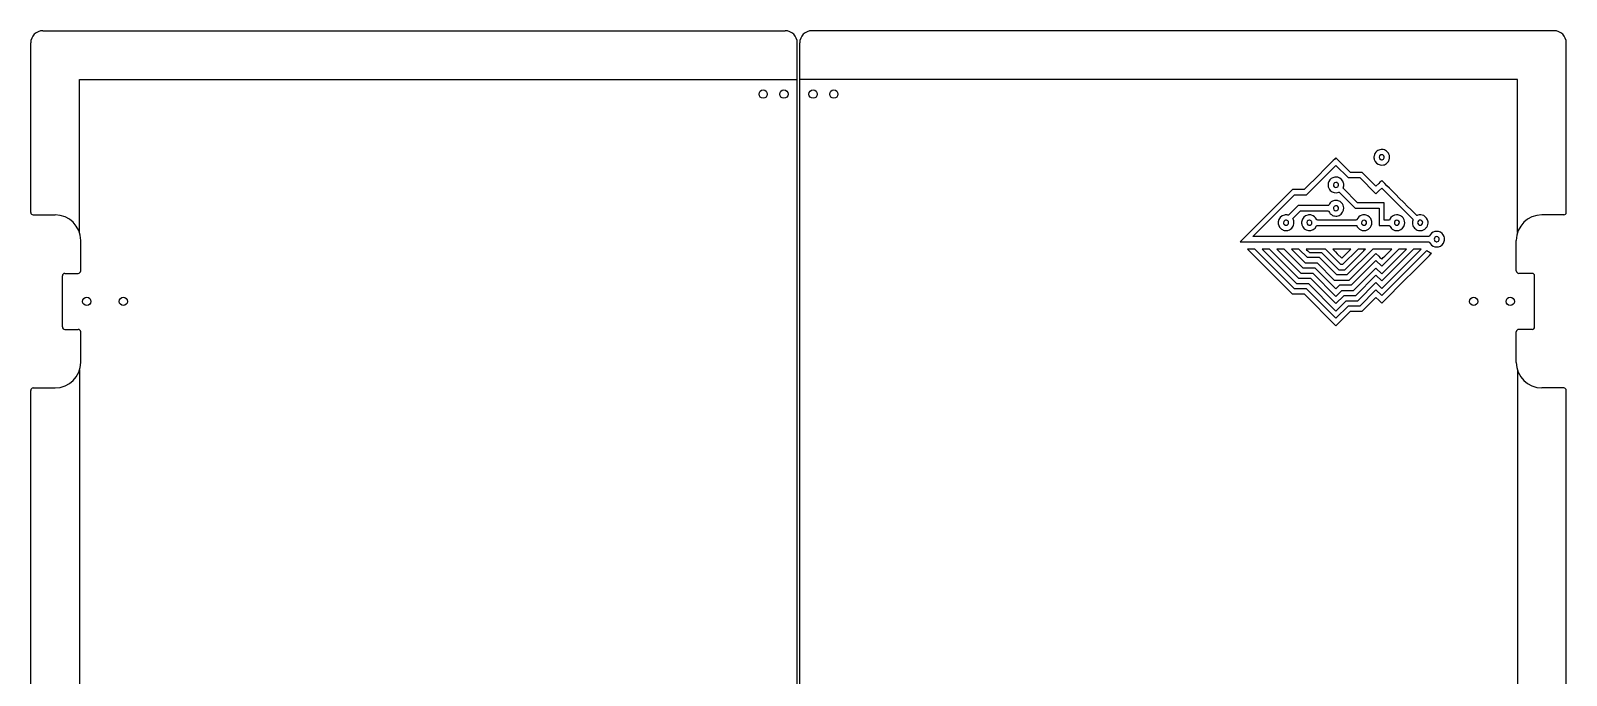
# Model space of a CAD drawing. Header units: millimetres. Extents: x -473 to 157, y -330 to 331.
# Drawn here: x -473 to 157, y 66 to 331 of the extents above; entities that cross this region are included whole.
import ezdxf

# ---------------------------------------------------------------- set-up
doc = ezdxf.new("R2010")
doc.units = ezdxf.units.MM

msp = doc.modelspace()

# ---------------------------------------------------------------- linework, layer by layer
at = {"color": 7, "linetype": 'Continuous', "lineweight": 25}
for p, q in [((-467.75, 330.5), (-163.25, 330.5)), ((152.25, 330.5), (-152.25, 330.5)), ((-472.75, 256), (-472.75, 325.5)), ((-158.25, -325.5), (-158.25, 325.5)), ((-157.25, -325.5), (-157.25, 325.5)), ((157.25, 256), (157.25, 325.5)), ((-452.75, 247.7), (-452.75, 310.5)), ((-452.75, 310.5), (-158.25, 310.5)), ((137.25, 310.5), (-157.25, 310.5)), ((137.25, 247.7), (137.25, 310.5)), ((56.24, 271.83), (49.75, 265.34)), ((50.66, 263.17), (62.75, 275.26)), ((62.75, 275.26), (67.74, 270.28)), ((68.68, 272.41), (65.72, 275.37)), ((73.48, 272.41), (68.68, 272.41)), ((79.17, 266.73), (73.48, 272.41)), ((44.89, 265.34), (34.19, 254.66)), ((49.75, 265.34), (44.89, 265.34)), ((65.66, 265.88), (65.73, 266.04)), ((71.59, 259.95), (65.66, 265.88)), ((67.74, 270.28), (72.53, 270.28)), ((72.53, 270.28), (79.17, 263.64)), ((80.33, 267.89), (79.17, 266.73)), ((79.17, 263.64), (80.34, 264.82)), ((80.34, 264.82), (81.53, 266)), ((81.53, 266), (94.4, 253.15)), ((28.68, 246.09), (45.76, 263.17)), ((47.19, 258.76), (43.27, 254.84)), ((45.76, 263.17), (50.66, 263.17)), ((53.45, 258.77), (47.19, 258.76)), ((59.71, 258.78), (53.45, 258.77)), ((59.8, 258.99), (59.71, 258.78)), ((63.87, 264.24), (64.13, 264.33)), ((64.13, 264.33), (70.68, 257.78)), ((82.56, 259.95), (71.59, 259.95)), ((82.56, 252.85), (82.56, 259.95)), ((-471.75, 255), (-462.75, 255)), ((43.27, 254.84), (43.06, 254.9)), ((45.02, 253.51), (48.14, 256.63)), ((45.13, 253.28), (45.02, 253.51)), ((48.14, 256.63), (53.92, 256.62)), ((53.92, 256.62), (59.71, 256.61)), ((59.71, 256.61), (59.8, 256.4)), ((71.24, 252.85), (63.06, 252.85)), ((70.68, 257.78), (80.42, 257.78)), ((71.34, 253.08), (71.24, 252.85)), ((80.42, 257.78), (80.42, 250.68)), ((84.71, 252.85), (82.56, 252.85)), ((84.85, 253.16), (84.71, 252.85)), ((94.4, 253.15), (94.36, 253.04)), ((156.25, 255), (147.25, 255)), ((101.04, 246.09), (28.68, 246.09)), ((54.79, 250.45), (54.89, 250.68)), ((54.89, 250.68), (71.25, 250.68)), ((71.25, 250.68), (71.33, 250.48)), ((80.42, 250.68), (84.72, 250.68)), ((84.72, 250.68), (84.78, 250.53)), ((101.16, 246.35), (101.04, 246.09)), ((-452.25, 232), (-452.25, 244.5)), ((29.52, 240.95), (26.44, 240.95)), ((26.44, 240.95), (44.85, 222.54)), ((45.79, 224.67), (29.52, 240.95)), ((32.46, 240.95), (46.63, 226.77)), ((35.54, 240.95), (32.46, 240.95)), ((47.54, 228.94), (35.54, 240.95)), ((41.56, 240.95), (38.48, 240.95)), ((38.48, 240.95), (48.38, 231.04)), ((49.33, 233.18), (41.56, 240.95)), ((47.54, 240.95), (46.03, 240.95)), ((51.04, 237.45), (47.54, 240.95)), ((51.21, 240.22), (51.88, 239.55)), ((51.88, 239.55), (56.78, 239.55)), ((58.43, 240.95), (54.48, 240.95)), ((56.78, 239.55), (63.89, 232.44)), ((64.76, 234.61), (58.43, 240.95)), ((62.26, 243.92), (101.04, 243.92)), ((65.13, 237.19), (68.89, 240.95)), ((68.89, 240.95), (65.15, 240.95)), ((71.83, 240.95), (65.5, 234.61)), ((77.85, 240.95), (67.25, 230.34)), ((73.34, 240.95), (71.83, 240.95)), ((85.66, 240.95), (77.85, 240.95)), ((88.6, 240.95), (81.53, 233.88)), ((94.62, 240.95), (81.55, 227.88)), ((81.55, 230.81), (91.68, 240.95)), ((83.61, 238.9), (85.66, 240.95)), ((91.68, 240.95), (88.6, 240.95)), ((89.61, 232.86), (97.68, 240.93)), ((100.03, 240.32), (90.78, 231.09)), ((96.15, 240.94), (94.62, 240.95)), ((97.68, 240.93), (96.15, 240.94)), ((100.19, 240.18), (100.03, 240.32)), ((101.04, 243.92), (101.16, 243.66)), ((136.75, 232), (136.75, 244.5)), ((47.33, 238.08), (50.13, 235.28)), ((54.19, 233.18), (49.33, 233.18)), ((50.13, 235.28), (55.03, 235.28)), ((55.94, 237.45), (51.04, 237.45)), ((62.75, 224.62), (54.19, 233.18)), ((55.03, 235.28), (62.07, 228.24)), ((63.05, 230.34), (55.94, 237.45)), ((63.27, 239.04), (65.13, 237.19)), ((65.5, 234.61), (64.76, 234.61)), ((66.41, 232.44), (70.64, 236.67)), ((68.23, 228.24), (79.17, 239.18)), ((79.17, 236.24), (69.03, 226.11)), ((69.94, 223.94), (79.18, 233.18)), ((79.17, 239.18), (80.33, 238.01)), ((81.53, 233.88), (79.17, 236.24)), ((79.18, 233.18), (81.55, 230.81)), ((-459.75, 209), (-459.75, 230)), ((-458.75, 231), (-453.25, 231)), ((52.41, 228.94), (47.54, 228.94)), ((48.38, 231.04), (53.25, 231.04)), ((62.75, 218.6), (52.41, 228.94)), ((53.25, 231.04), (62.75, 221.54)), ((62.07, 228.24), (68.23, 228.24)), ((67.25, 230.34), (63.05, 230.34)), ((63.89, 232.44), (66.41, 232.44)), ((79.18, 230.24), (70.78, 221.84)), ((71.69, 219.7), (79.17, 227.18)), ((79.17, 227.18), (81.54, 224.8)), ((81.55, 227.88), (79.18, 230.24)), ((90.78, 231.09), (81.53, 221.87)), ((81.53, 218.8), (91.72, 228.96)), ((81.54, 224.8), (89.61, 232.86)), ((143.25, 231), (137.75, 231)), ((144.25, 209), (144.25, 230)), ((44.85, 222.54), (49.71, 222.54)), ((50.66, 224.67), (45.79, 224.67)), ((46.63, 226.77), (51.5, 226.77)), ((49.71, 222.54), (62.75, 209.5)), ((62.75, 212.58), (50.66, 224.67)), ((51.5, 226.77), (62.75, 215.52)), ((64.24, 226.11), (62.75, 224.62)), ((62.75, 221.54), (65.15, 223.94)), ((65.99, 221.84), (62.75, 218.6)), ((69.03, 226.11), (64.24, 226.11)), ((65.15, 223.94), (69.94, 223.94)), ((70.78, 221.84), (65.99, 221.84)), ((79.17, 224.24), (72.53, 217.6)), ((73.44, 215.43), (79.17, 221.16)), ((81.53, 221.87), (79.17, 224.24)), ((79.17, 221.16), (80.34, 219.98)), ((62.75, 215.52), (66.93, 219.7)), ((67.77, 217.6), (62.75, 212.58)), ((62.75, 209.5), (68.68, 215.43)), ((66.93, 219.7), (71.69, 219.7)), ((72.53, 217.6), (67.77, 217.6)), ((68.68, 215.43), (73.44, 215.43)), ((80.34, 219.98), (81.53, 218.8)), ((-458.75, 208), (-453.25, 208)), ((143.25, 208), (137.75, 208)), ((-452.25, 194.5), (-452.25, 207)), ((136.75, 194.5), (136.75, 207)), ((-452.75, 191.3), (-452.75, 28.2)), ((137.25, 191.3), (137.25, 28.2)), ((-472.75, 36.5), (-472.75, 183)), ((-471.75, 184), (-462.75, 184)), ((156.25, 184), (147.25, 184)), ((157.25, 36.5), (157.25, 183))]:
    msp.add_line(p, q, dxfattribs=at)
for centre in [(-172.25, 304.5), (-163.75, 304.5), (-151.75, 304.5), (-143.25, 304.5), (-449.75, 219.5), (-434.75, 219.5), (119.25, 219.5), (134.25, 219.5)]:
    msp.add_circle(centre, 1.7, dxfattribs=at)
for centre, radius, start, end in [((-467.75, 325.5), 5, 90, 180), ((-163.25, 325.5), 5, 0, 90), ((-152.25, 325.5), 5, 90, 180), ((152.25, 325.5), 5, 0, 90), ((-471.75, 256), 1, 180, 270), ((-462.75, 244.5), 10.5, 0, 90), ((147.25, 244.5), 10.5, 90, 180), ((156.25, 256), 1, 270, 360), ((-458.75, 230), 1, 90, 180), ((-453.25, 232), 1, 270, 0), ((137.75, 232), 1, 180, 270), ((143.25, 230), 1, 360, 90), ((-458.75, 209), 1, 180, 270), ((-453.25, 207), 1, 0, 90), ((137.75, 207), 1, 90, 180), ((143.25, 209), 1, 270, 360), ((-462.75, 194.5), 10.5, 270, 0), ((147.25, 194.5), 10.5, 180, 270), ((-471.75, 183), 1, 90, 180), ((156.25, 183), 1, 0, 90)]:
    msp.add_arc(centre, radius, start, end, dxfattribs=at)
for points in [[(62.75, 278.33), (62.74, 278.33), (59.81, 275.4), (56.24, 271.83)], [(65.72, 275.37), (64.1, 277), (62.76, 278.33), (62.75, 278.33)], [(78.36, 279.12), (78.29, 278.71), (78.33, 278.06), (78.44, 277.68)], [(79.5, 281.09), (78.91, 280.62), (78.48, 279.88), (78.36, 279.12)], [(78.44, 277.68), (78.79, 276.54), (79.71, 275.69), (80.89, 275.44)], [(81.28, 281.81), (80.54, 281.72), (80.04, 281.52), (79.5, 281.09)], [(81.21, 279.59), (80.29, 279.27), (80.24, 278.04), (81.12, 277.63)], [(81.12, 277.63), (81.52, 277.45), (82.01, 277.55), (82.3, 277.88)], [(81.95, 279.56), (81.71, 279.66), (81.43, 279.68), (81.21, 279.59)], [(83.04, 281.44), (82.53, 281.72), (81.81, 281.87), (81.28, 281.81)], [(82.3, 277.88), (82.79, 278.42), (82.61, 279.26), (81.95, 279.56)], [(84.6, 277.62), (85.07, 279.11), (84.42, 280.7), (83.04, 281.44)], [(83.79, 276.3), (84.2, 276.7), (84.44, 277.09), (84.6, 277.62)], [(80.89, 275.44), (81.21, 275.37), (81.86, 275.37), (82.2, 275.44)], [(82.2, 275.44), (82.79, 275.57), (83.35, 275.86), (83.79, 276.3)], [(59.86, 268.69), (59.61, 268.18), (59.55, 267.91), (59.55, 267.27)], [(59.55, 267.27), (59.55, 266.64), (59.61, 266.37), (59.85, 265.87)], [(59.85, 265.87), (60.02, 265.51), (60.15, 265.32), (60.43, 265.02)], [(62.26, 270.45), (61.23, 270.29), (60.32, 269.62), (59.86, 268.69)], [(60.43, 265.02), (61.29, 264.12), (62.66, 263.8), (63.87, 264.24)], [(61.71, 267.34), (61.68, 266.99), (61.77, 266.78), (62.01, 266.53)], [(63.18, 268.22), (62.52, 268.51), (61.76, 268.06), (61.71, 267.34)], [(62.01, 266.53), (62.24, 266.31), (62.45, 266.22), (62.75, 266.22)], [(63.53, 270.39), (63.21, 270.47), (62.59, 270.5), (62.26, 270.45)], [(62.75, 266.22), (63.31, 266.22), (63.75, 266.63), (63.79, 267.2)], [(63.79, 267.2), (63.82, 267.62), (63.57, 268.05), (63.18, 268.22)], [(65.89, 267.97), (65.59, 269.2), (64.72, 270.08), (63.53, 270.39)], [(65.73, 266.04), (65.77, 266.13), (65.83, 266.33), (65.88, 266.5)], [(65.88, 266.5), (65.97, 266.88), (65.98, 267.62), (65.89, 267.97)], [(81.53, 269.05), (81.51, 269.05), (80.97, 268.53), (80.33, 267.89)], [(88.74, 261.87), (84.79, 265.82), (81.55, 269.05), (81.53, 269.05)], [(61.3, 260.57), (60.67, 260.26), (60.07, 259.63), (59.8, 258.99)], [(62.12, 260.86), (61.88, 260.81), (61.53, 260.69), (61.3, 260.57)], [(61.97, 258.38), (61.88, 258.28), (61.79, 258.13), (61.76, 258.04)], [(63.18, 258.65), (62.73, 258.84), (62.3, 258.75), (61.97, 258.38)], [(62.84, 260.88), (62.53, 260.89), (62.21, 260.88), (62.12, 260.86)], [(63.7, 260.77), (63.43, 260.86), (63.34, 260.87), (62.84, 260.88)], [(63.74, 258.04), (63.67, 258.26), (63.39, 258.56), (63.18, 258.65)], [(65.06, 259.93), (64.67, 260.34), (64.26, 260.59), (63.7, 260.77)], [(65.96, 257.85), (65.91, 258.66), (65.62, 259.35), (65.06, 259.93)], [(95.99, 254.71), (95.94, 254.7), (94.18, 256.44), (88.74, 261.87)], [(34.19, 254.66), (28.31, 248.78), (23.49, 243.96), (23.49, 243.95)], [(39.09, 252.08), (38.99, 251.07), (39.36, 250.09), (40.1, 249.41)], [(41.64, 254.92), (40.24, 254.63), (39.23, 253.5), (39.09, 252.08)], [(41.83, 252.7), (41.46, 252.52), (41.25, 252.19), (41.25, 251.78)], [(43.06, 254.9), (42.71, 254.99), (42.04, 255), (41.64, 254.92)], [(42.29, 252.81), (42.08, 252.81), (42.01, 252.79), (41.83, 252.7)], [(42.69, 252.74), (42.59, 252.79), (42.46, 252.81), (42.29, 252.81)], [(43.23, 252.23), (43.1, 252.48), (42.95, 252.62), (42.69, 252.74)], [(43.34, 251.77), (43.34, 251.96), (43.32, 252.04), (43.23, 252.23)], [(45.49, 251.78), (45.49, 252.35), (45.39, 252.81), (45.13, 253.28)], [(48.7, 252.38), (48.61, 251.92), (48.64, 251.29), (48.76, 250.87)], [(51.17, 254.92), (49.92, 254.64), (48.93, 253.63), (48.7, 252.38)], [(51, 252.36), (50.78, 252.07), (50.75, 251.66), (50.92, 251.31)], [(51.87, 252.81), (51.49, 252.81), (51.25, 252.68), (51, 252.36)], [(52.75, 254.86), (52.33, 254.99), (51.61, 255.01), (51.17, 254.92)], [(52.31, 252.71), (52.14, 252.79), (52.06, 252.81), (51.87, 252.81)], [(52.89, 251.76), (52.9, 252.2), (52.7, 252.51), (52.31, 252.71)], [(54.73, 253.21), (54.33, 254.02), (53.64, 254.6), (52.75, 254.86)], [(54.88, 252.89), (54.88, 252.91), (54.81, 253.05), (54.73, 253.21)], [(63.06, 252.85), (57.02, 252.85), (54.88, 252.86), (54.88, 252.89)], [(59.8, 256.4), (60.09, 255.72), (60.69, 255.1), (61.39, 254.78)], [(61.39, 254.78), (61.91, 254.53), (62.49, 254.44), (63.07, 254.5)], [(61.76, 258.04), (61.52, 257.36), (62.04, 256.64), (62.75, 256.65)], [(62.75, 256.65), (63.06, 256.65), (63.3, 256.76), (63.52, 257)], [(63.07, 254.5), (63.49, 254.54), (63.74, 254.61), (64.11, 254.78)], [(63.52, 257), (63.79, 257.3), (63.87, 257.67), (63.74, 258.04)], [(64.11, 254.78), (65.29, 255.32), (66.03, 256.55), (65.96, 257.85)], [(73.38, 254.87), (72.45, 254.58), (71.72, 253.94), (71.34, 253.08)], [(73.82, 252.7), (73.45, 252.52), (73.24, 252.19), (73.24, 251.78)], [(74.27, 254.96), (73.74, 254.96), (73.66, 254.95), (73.38, 254.87)], [(74.71, 252.73), (74.43, 252.85), (74.1, 252.85), (73.82, 252.7)], [(75.12, 254.88), (74.88, 254.95), (74.77, 254.97), (74.27, 254.96)], [(75.24, 252.19), (75.13, 252.43), (74.94, 252.62), (74.71, 252.73)], [(74.74, 250.82), (75.25, 251.09), (75.47, 251.69), (75.24, 252.19)], [(77.38, 252.66), (77.05, 253.76), (76.23, 254.56), (75.12, 254.88)], [(77.44, 251.13), (77.52, 251.5), (77.49, 252.31), (77.38, 252.66)], [(87.58, 254.97), (86.39, 254.92), (85.34, 254.23), (84.85, 253.16)], [(86.74, 252.05), (86.6, 251.58), (86.84, 251.07), (87.3, 250.82)], [(88.18, 252.73), (87.62, 252.99), (86.91, 252.66), (86.74, 252.05)], [(89.37, 254.56), (88.81, 254.88), (88.27, 255), (87.58, 254.97)], [(88.46, 251), (89.02, 251.49), (88.87, 252.41), (88.18, 252.73)], [(90.52, 253.44), (90.32, 253.78), (89.72, 254.36), (89.37, 254.56)], [(90.9, 252.42), (90.83, 252.76), (90.69, 253.15), (90.52, 253.44)], [(90.9, 251.1), (90.98, 251.45), (90.98, 252.07), (90.9, 252.42)], [(94.23, 252.66), (94.11, 252.27), (94.08, 251.56), (94.16, 251.14)], [(94.36, 253.04), (94.33, 252.98), (94.27, 252.81), (94.23, 252.66)], [(96.3, 254.82), (96.16, 254.77), (96.02, 254.72), (95.99, 254.71)], [(96.58, 252.51), (96.17, 252.1), (96.16, 251.45), (96.57, 251.04)], [(98.74, 254.66), (98.03, 255.02), (97.05, 255.08), (96.3, 254.82)], [(97.33, 252.81), (96.98, 252.81), (96.81, 252.74), (96.58, 252.51)], [(97.78, 252.7), (97.6, 252.79), (97.53, 252.81), (97.33, 252.81)], [(98.04, 251.02), (98.57, 251.52), (98.44, 252.38), (97.78, 252.7)], [(100.52, 252.13), (100.38, 253.25), (99.74, 254.16), (98.74, 254.66)], [(99.99, 249.95), (100.4, 250.56), (100.6, 251.39), (100.52, 252.13)], [(40.1, 249.41), (40.51, 249.03), (40.98, 248.78), (41.53, 248.64)], [(41.25, 251.78), (41.25, 251.36), (41.46, 251.03), (41.84, 250.82)], [(41.53, 248.64), (41.96, 248.54), (42.62, 248.53), (43.06, 248.64)], [(41.84, 250.82), (41.98, 250.75), (42.06, 250.73), (42.29, 250.73)], [(42.29, 250.73), (42.53, 250.73), (42.6, 250.75), (42.75, 250.82)], [(42.75, 250.82), (43.12, 251.02), (43.34, 251.37), (43.34, 251.77)], [(43.06, 248.64), (43.84, 248.84), (44.52, 249.31), (44.97, 249.98)], [(44.97, 249.98), (45.33, 250.52), (45.49, 251.08), (45.49, 251.78)], [(48.76, 250.87), (49.14, 249.62), (50.16, 248.75), (51.47, 248.57)], [(50.92, 251.31), (51.25, 250.66), (52.08, 250.52), (52.59, 251.03)], [(51.47, 248.57), (52.84, 248.39), (54.24, 249.18), (54.79, 250.45)], [(52.59, 251.03), (52.81, 251.24), (52.89, 251.45), (52.89, 251.76)], [(71.33, 250.48), (71.51, 250.03), (71.97, 249.46), (72.4, 249.15)], [(72.4, 249.15), (72.68, 248.95), (73.13, 248.74), (73.48, 248.64)], [(73.24, 251.78), (73.24, 251.36), (73.45, 251.03), (73.83, 250.82)], [(73.48, 248.64), (73.89, 248.54), (74.62, 248.54), (75.05, 248.64)], [(73.83, 250.82), (73.97, 250.75), (74.05, 250.73), (74.28, 250.73)], [(74.28, 250.73), (74.52, 250.73), (74.59, 250.75), (74.74, 250.82)], [(75.05, 248.64), (75.39, 248.72), (75.85, 248.93), (76.1, 249.1)], [(76.1, 249.1), (76.77, 249.56), (77.27, 250.33), (77.44, 251.13)], [(84.78, 250.53), (84.95, 250.06), (85.43, 249.47), (85.87, 249.15)], [(85.87, 249.15), (86.15, 248.95), (86.61, 248.74), (86.95, 248.64)], [(86.95, 248.64), (87.36, 248.54), (88.09, 248.53), (88.53, 248.64)], [(87.3, 250.82), (87.45, 250.75), (87.52, 250.73), (87.76, 250.73)], [(87.76, 250.73), (88.07, 250.73), (88.22, 250.79), (88.46, 251)], [(88.53, 248.64), (89.72, 248.94), (90.66, 249.91), (90.9, 251.1)], [(94.16, 251.14), (94.29, 250.52), (94.57, 249.98), (95, 249.54)], [(95, 249.54), (95.46, 249.07), (95.95, 248.79), (96.55, 248.64)], [(96.55, 248.64), (96.98, 248.53), (97.71, 248.54), (98.12, 248.64)], [(96.57, 251.04), (97, 250.62), (97.61, 250.61), (98.04, 251.02)], [(98.12, 248.64), (98.46, 248.74), (98.92, 248.95), (99.2, 249.15)], [(99.2, 249.15), (99.45, 249.33), (99.82, 249.71), (99.99, 249.95)], [(103.28, 248.13), (102.32, 247.87), (101.56, 247.24), (101.16, 246.35)], [(103.77, 246.01), (103.15, 245.78), (102.86, 245.14), (103.14, 244.57)], [(104.89, 248.13), (104.46, 248.24), (103.7, 248.24), (103.28, 248.13)], [(104.57, 245.93), (104.35, 246.05), (103.98, 246.09), (103.77, 246.01)], [(104.13, 243.96), (105.2, 244.03), (105.51, 245.42), (104.57, 245.93)], [(107.13, 246.06), (106.78, 247.08), (105.95, 247.84), (104.89, 248.13)], [(107.2, 244.21), (107.35, 244.81), (107.32, 245.49), (107.13, 246.06)], [(23.49, 243.95), (23.48, 243.93), (40.93, 243.92), (62.26, 243.92)], [(46.03, 240.95), (45.2, 240.95), (44.52, 240.94), (44.52, 240.92)], [(44.52, 240.92), (44.52, 240.91), (45.78, 239.63), (47.33, 238.08)], [(54.48, 240.95), (52.31, 240.95), (50.53, 240.94), (50.53, 240.92)], [(50.53, 240.92), (50.53, 240.91), (50.84, 240.59), (51.21, 240.22)], [(65.15, 240.95), (63.1, 240.95), (61.42, 240.94), (61.42, 240.92)], [(61.42, 240.92), (61.42, 240.91), (62.26, 240.06), (63.27, 239.04)], [(70.64, 236.67), (72.96, 238.99), (74.86, 240.91), (74.86, 240.92)], [(74.86, 240.92), (74.86, 240.94), (74.18, 240.95), (73.34, 240.95)], [(101.47, 239.39), (101.02, 239.6), (100.5, 239.92), (100.19, 240.18)], [(101.16, 243.66), (101.57, 242.78), (102.32, 242.14), (103.26, 241.89)], [(103.14, 244.57), (103.26, 244.31), (103.41, 244.16), (103.68, 244.04)], [(103.26, 241.89), (103.63, 241.79), (104.47, 241.78), (104.83, 241.87)], [(103.68, 244.04), (103.86, 243.96), (103.92, 243.95), (104.13, 243.96)], [(104.83, 241.87), (106, 242.16), (106.92, 243.07), (107.2, 244.21)], [(80.33, 238.01), (80.97, 237.38), (81.51, 236.85), (81.53, 236.85)], [(81.53, 236.85), (81.55, 236.85), (82.48, 237.77), (83.61, 238.9)], [(91.72, 228.96), (97.33, 234.56), (101.92, 239.15), (101.92, 239.16)], [(101.92, 239.16), (101.92, 239.17), (101.72, 239.27), (101.47, 239.39)]]:
    msp.add_open_spline(points, degree=3, dxfattribs=at)

doc.saveas('drawing.dxf')
